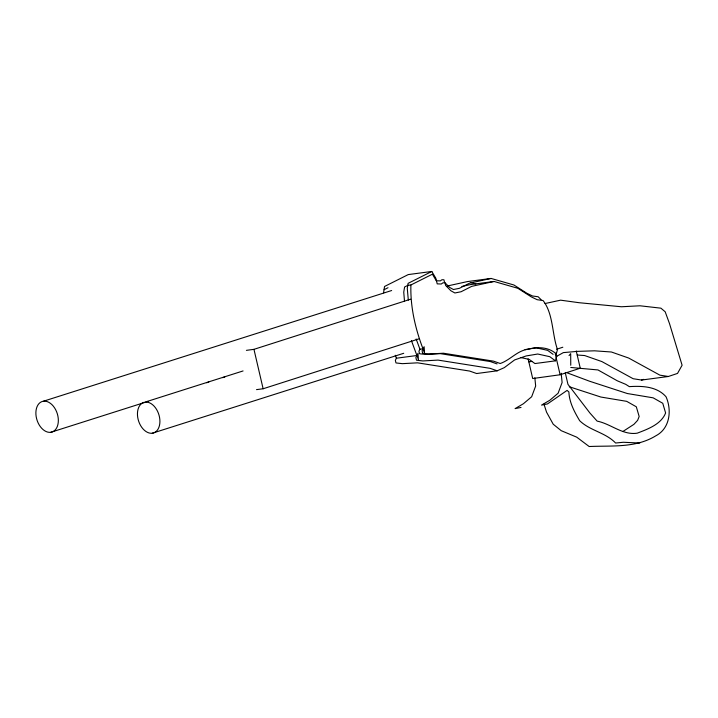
<?xml version="1.0" encoding="UTF-8"?>
<svg xmlns="http://www.w3.org/2000/svg" width="718" height="718" viewBox="0 0 718 718"><rect width="100%" height="100%" fill="white"/><g stroke="black" fill="none" stroke-linecap="round" stroke-linejoin="round"><path stroke-width="1.08" d="M383.565 292.809L384.534 286.473L408.255 274.581L431.814 271.458L435.835 278.261L436.418 280.756L440.322 280.891L441.983 279.715L443.93 279.787L444.514 282.273L449.567 287.388L453.435 289.516L459.385 288.331L469.599 283.152L491.076 278.44L513.926 285.001L526.868 293.258L532.523 295.987L538.15 296.767L541.103 299.702M494.065 281.456L471.717 286.356L461.091 291.741L454.898 292.98L450.877 290.763L445.627 285.45L445.016 282.856L442.988 282.784L441.265 284.005L437.199 283.861L436.589 281.268L432.416 274.186L410.902 284.974C410.184 308.04 415.937 331.375 424.526 352.717L424.123 346.713L422.085 350.797L422.678 353.328L428.799 354.028L443.41 353.229L493.517 361.145L500.231 363.514C510.345 360.032 517.086 350.644 528.161 349.217C537.585 346.606 548.767 346.965 556.262 353.92L557.5 349.567C551.971 334.193 553.416 313.694 543.032 300.519L537.172 299.711L531.293 296.875L517.831 288.286L494.065 281.456L470.389 284.597L461.88 286.464M520.487 357.474L529.229 359.413L534.937 363.559L555.463 360.831L556.737 356.299L556.037 353.121M395.295 355.275L396.381 358.228L395.358 360.301L395.968 362.94L402.34 363.658L417.535 362.832L469.662 371.071L476.644 373.531L497.17 370.811L504.269 367.652L514.618 359.933L526.222 355.931L537.737 354.019L549.755 356.684L555.463 360.831M416.153 338.977L419.931 349.217L418.944 351.21L419.536 353.75L425.657 354.441L440.269 353.642L490.376 361.567L497.089 363.927M569.051 355.572L570.684 353.624L570.756 365.282M622.811 431.545L633.922 424.338L637.62 420.362L639.164 416.485L636.31 406.792L626.697 401.344L600.858 397.036L569.293 386.742M556.737 356.299L563.343 352.61L577.425 351.371L594.558 350.815L611.404 351.999L628.645 358.031L659.914 375.164L668.341 376.492L677.523 373.414L682.1 365.238L669.535 323.692L665.182 311.783L660.91 308.175L639.98 305.787L621.42 306.765L579.085 302.709L560.587 300.169L545.034 303.543M384.076 289.704L388.016 287.721M431.814 271.458L408.102 283.35L407.277 288.331L408.318 300.133M543.966 404.126L546.551 412.168L553.219 424.221L561.216 430.683L576.734 437.163L589.164 446.524C611.637 445.474 635.708 448.22 655.83 435.799C669.984 428.502 671.985 410.229 666.053 396.794C656.943 386.356 642.134 385.799 629.327 386.634L625.737 384.345L617.292 380.8L597.977 369.941L570.765 367.463M577.281 355.024L584.649 355.545L601.89 361.585L633.159 378.718L641.596 380.046L643.633 379.355M556.477 349.289L562.831 347.225M528.116 358.82L532.702 378.539L560.121 374.76L580.261 368.208L576.249 350.967M246.4 350.348L253.957 349.343L410.651 299.173M256.514 389.632L263.129 388.761L418.756 338.923M43.493 401.209L391.651 290.521M147.19 401.434L243.07 370.946M50.736 432.317A16.038 10.635 72.4 0 0 54.523 407.788A16.038 10.635 72.4 0 0 36.088 410.184A16.038 10.635 72.4 0 0 50.736 432.317L147.917 401.425M206.658 382.748L208.794 382.066M222.679 377.659L224.815 376.977M152.297 433.223L403.713 353.292M447.117 286.042L467.517 281.564L491.076 278.44M521.026 407.438L515.093 408.614L523.377 403.758L531.661 396.749L535.664 386.015L534.838 377.767M525.02 349.63L536.086 347.79L547.646 350.357L553.12 354.342M528.825 361.854L532.11 361.405M410.902 284.974L407.761 285.396L404.602 286.985L403.74 292.163L404.503 301.273M419.931 349.217L423.081 348.804M396.381 358.228L416.907 355.5M641.596 380.046L668.341 376.492M639.774 443.033L623.323 442.27L615.613 443.015C605.418 432.442 590.061 430.773 579.668 420.712C574.445 411.908 569.311 402.448 568.889 391.992L567.094 390.395L547.475 403.929L541.543 405.105L549.826 400.249L558.11 393.24L562.113 382.506L561.18 373.225M470.631 282.461L475.828 283.951M497.17 370.811L490.188 368.352L438.061 360.104L422.866 360.939L416.494 360.212L415.875 357.573L417.993 353.328L418.414 359.574L411.405 340.592M567.301 372.893L589.424 381.177L627.308 393.527L653.147 397.835L662.759 403.283L665.613 412.976C661.215 424.284 647.771 429.149 637.207 433.178C622.73 435.449 610.91 423.853 597.125 421.107L589.9 413.003L567.947 384.318L565.281 372.777M555.292 354.028L560.121 374.76M253.957 349.343L263.129 388.761M145.054 402.107A16.038 10.635 72.4 0 1 159.764 423.826A16.038 10.635 72.4 0 1 141.778 427.372A16.038 10.635 72.4 0 1 144.147 402.286"/></g></svg>
